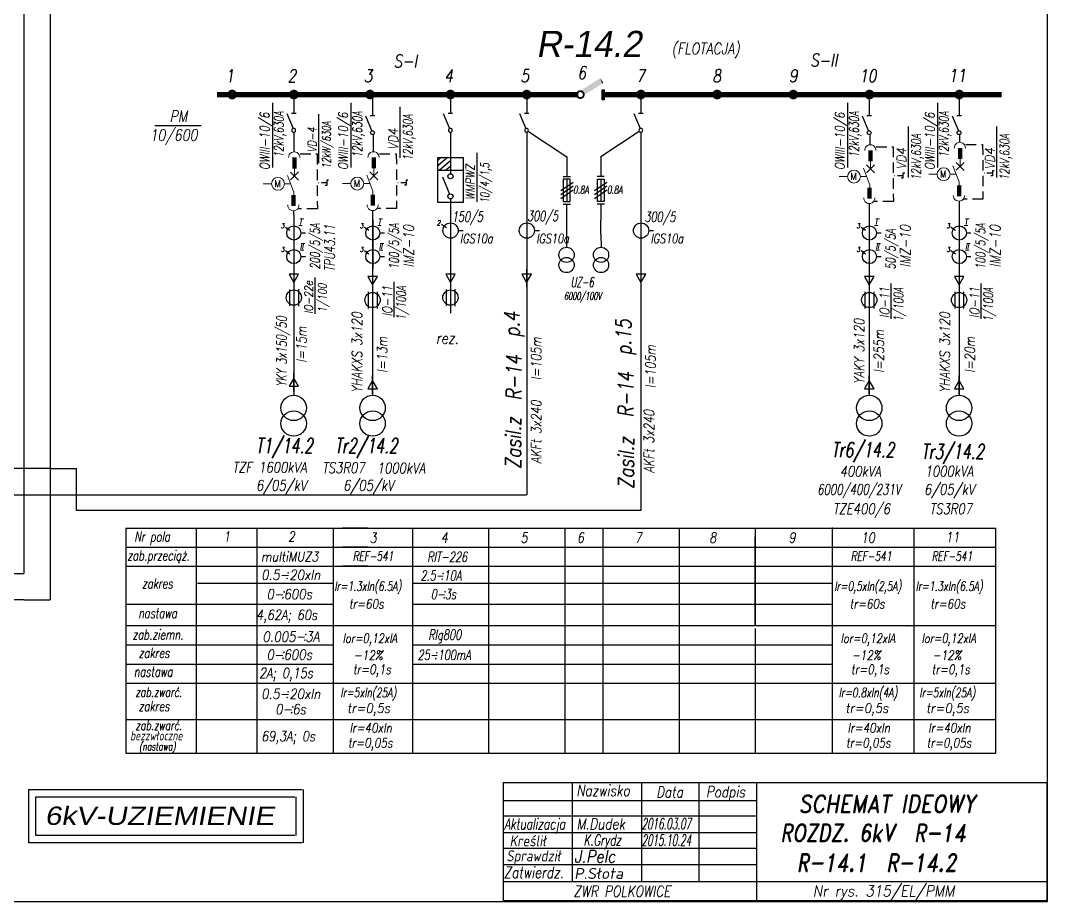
# Model space of a CAD drawing. Header units: millimetres. Extents: x 0 to 420, y 0 to 295.
# Drawn here: x 224.4 to 420, y 0 to 167.9 of the extents above; entities that cross this region are included whole.
import ezdxf
from ezdxf.enums import TextEntityAlignment as Align

# ---------------------------------------------------------------- set-up
doc = ezdxf.new("R2010")
doc.units = ezdxf.units.MM
doc.linetypes.add('DASHED', pattern=[0.75, 0.5, -0.25])
doc.layers.add('LINIE', color=7, linetype='Continuous')
doc.layers.add('STYKI', color=7, linetype='Continuous')
doc.styles.add('ROMAND', font='romand', dxfattribs={"width": 0.7, "oblique": 10, "height": 3.5})
doc.styles.add('ROMANS', font='romans', dxfattribs={"width": 0.7, "oblique": 10, "height": 3.8})
doc.styles.add('TECHNIC', font='te______.pfb', dxfattribs={"oblique": 10, "height": 12})

# ---------------------------------------------------------------- blocks, each defined once
blk = doc.blocks.new('5')
for p, q in [((-3.19, 0), (0, 0)), ((0, 0.92), (0, -0.86)), ((7.51, 0), (10.42, 0))]:
    blk.add_line(p, q)
blk.add_circle((6.76, 0.04), 0.75)
at = {"layer": 'STYKI'}
blk.add_line((0.07, 2.82), (6.07, 0.32), dxfattribs=at)
blk = doc.blocks.new('*U6')
at = {"color": 0}
mesh = blk.add_polyface(dxfattribs=at)
corners = [(0, 0), (3.75, 6.51), (-3.76, 6.5)]
mesh.append_faces([[corners[k] for k in face] for face in [(0, 1, 2)]], dxfattribs={"color": 0})
blk = doc.blocks.new('6')
at = {"color": 7}
blk.add_line((-0.47, 6.02), (-0.47, -1.14), dxfattribs=at)
at = {"xscale": 0.5, "yscale": 0.5, "zscale": 0.5}
blk.add_blockref('*U6', (-0.47, 0.77), dxfattribs=at)
blk = doc.blocks.new('3')
at = {"color": 7}
blk.add_line((0, 8.61), (0, -2.22), dxfattribs=at)
blk.add_line((3.06, 3.05), (4.99, 3.05))
blk.add_circle((0.05, 3), 3)
blk = doc.blocks.new('8')
for p, q in [((-1.51, 6.04), (-1.51, -0.48)), ((1.96, 6.08), (1.96, -0.51))]:
    blk.add_line(p, q)
at = {"color": 7}
blk.add_line((0.21, 7.71), (0.21, -2.15), dxfattribs=at)
blk.add_circle((0.19, 2.81), 3)
blk = doc.blocks.new('1')
for p, q in [((-5, 0), (-5, 17.7)), ((-5, 17.7), (5, 17.7)), ((-1.23, 17.7), (-5, 14.38)), ((-3.74, 17.7), (-5, 16.54)), ((0, 16.37), (-4.31, 12.7)), ((0, 19.09), (0, 11.32)), ((3.94, 17.7), (5, 17.7)), ((5, 17.7), (5.04, 0)), ((-5, 12.7), (5, 12.7)), ((0, 14.18), (-1.78, 12.7)), ((-4.76, 0), (-5, 0)), ((5.04, 0), (-4.76, 0)), ((0, 1.39), (0, -1.61))]:
    blk.add_line(p, q)
for centre in [(0, 10.32), (0, 2.39)]:
    blk.add_circle(centre, 1)
at = {"layer": 'STYKI'}
blk.add_line((-3.11, 10.08), (-0.36, 3.31), dxfattribs=at)

msp = doc.modelspace()

# ---------------------------------------------------------------- linework, layer by layer
for p, q in [((420, 0), (420, 295)), ((291.43, 153.47), (291.43, 149.77)), ((386.06, 153.47), (386.06, 149.77)), ((403.18, 153.48), (403.18, 149.78)), ((290.98, 149.77), (291.84, 149.77)), ((385.61, 149.77), (386.47, 149.77)), ((402.74, 149.78), (403.6, 149.78)), ((409.86, 139.27), (409.53, 139.27)), ((409.53, 139.26), (409.53, 138.28)), ((282.72, 137.44), (282.72, 136.46)), ((283.05, 137.44), (282.72, 137.44)), ((297.82, 137.48), (297.82, 136.49)), ((298.15, 137.48), (297.82, 137.48)), ((392.47, 137.82), (392.15, 137.82)), ((392.47, 138.81), (392.47, 137.82)), ((392.8, 138.81), (392.47, 138.81)), ((409.53, 138.28), (409.21, 138.28)), ((282.72, 136.46), (282.4, 136.46)), ((297.82, 136.49), (297.5, 136.49)), ((276.43, 130.77), (276.43, 131.64)), ((277.76, 127.42), (278.63, 127.42)), ((277.76, 122.93), (278.63, 122.93)), ((0, 0), (420, 0))]:
    msp.add_line(p, q)
at = {"color": 7}
for p, q in [((276.43, 154.24), (276.43, 151.36)), ((306.26, 154.24), (306.26, 151.36)), ((320.78, 154.24), (320.78, 151.36)), ((330.46, 154.31), (330.46, 153.25)), ((335.29, 154.27), (335.29, 153.21)), ((342.55, 154.24), (342.55, 151.36)), ((272.4, 139.89), (272.4, 152.23)), ((276.43, 151.36), (276.43, 150.24)), ((287.35, 139.89), (287.35, 152.23)), ((296.68, 141.74), (296.68, 151.45)), ((306.26, 151.36), (306.26, 150.24)), ((381.98, 139.89), (381.98, 152.23)), ((399.09, 139.89), (399.09, 152.23)), ((281.17, 140.72), (281.17, 150.06)), ((249.91, 147.86), (258.76, 147.86)), ((321.11, 146.76), (328.41, 141.94)), ((342.22, 146.76), (334.92, 141.94)), ((393.53, 137.99), (393.53, 147.7)), ((410.37, 137.99), (410.37, 147.7)), ((276.42, 145.23), (276.42, 142.86)), ((291.52, 146.15), (291.52, 142.89)), ((306.26, 146.64), (306.26, 138.68)), ((320.78, 146.52), (320.78, 121.12)), ((342.55, 146.52), (342.55, 121.12)), ((386.17, 146.15), (386.17, 144.22)), ((403.23, 146.14), (403.23, 144.68)), ((311.37, 133.34), (311.37, 142.69)), ((328.41, 141.96), (328.4, 138.18)), ((334.92, 141.96), (334.93, 138.18)), ((327.26, 135.47), (329.61, 137.09)), ((327.76, 138.18), (329.11, 138.18)), ((328.4, 137.67), (328.4, 133.38)), ((333.69, 135.47), (336.04, 137.09)), ((335.57, 138.18), (334.22, 138.18)), ((334.93, 137.67), (334.94, 133.38)), ((327.26, 134.75), (329.61, 136.37)), ((327.26, 133.99), (329.61, 135.61)), ((333.69, 134.75), (336.04, 136.37)), ((333.69, 133.99), (336.04, 135.61)), ((306.26, 133.91), (306.26, 121.12)), ((403.17, 133.45), (403.17, 120.66)), ((291.43, 131.66), (291.43, 120.66)), ((327.71, 132.86), (329.11, 132.86)), ((328.39, 132.86), (328.39, 129.86)), ((335.62, 132.86), (334.22, 132.86)), ((334.94, 132.86), (334.94, 129.86)), ((386.06, 132.99), (386.06, 120.66)), ((276.43, 130.77), (276.43, 121.12)), ((328.39, 129.86), (328.38, 127.38)), ((334.94, 127.16), (334.94, 129.86)), ((275.68, 127.87), (274.82, 128.47)), ((290.73, 127.87), (289.87, 128.47)), ((305.5, 128.36), (304.57, 129)), ((328.38, 127.38), (328.38, 124.69)), ((385.35, 127.87), (384.49, 128.47)), ((402.47, 127.87), (401.61, 128.47)), ((334.94, 127.16), (334.95, 124.68)), ((275.68, 123.37), (274.82, 123.97)), ((290.73, 123.37), (289.87, 123.97)), ((385.35, 123.37), (384.49, 123.97)), ((402.47, 123.37), (401.61, 123.97)), ((276.43, 121.93), (276.43, 115.07)), ((291.43, 121.47), (291.43, 114.61)), ((386.06, 121.47), (386.06, 114.61)), ((403.17, 121.47), (403.17, 114.61)), ((306.26, 121.12), (306.26, 114.71)), ((320.78, 121.12), (320.78, 87.25)), ((342.55, 121.12), (342.55, 87.25)), ((280.51, 112.02), (280.51, 118.92)), ((295.51, 111.33), (295.51, 118.06)), ((390.25, 111.06), (390.25, 117.8)), ((407.36, 111.06), (407.36, 117.8)), ((276.43, 115.07), (276.43, 96.43)), ((291.43, 114.61), (291.43, 96.45)), ((306.26, 115.07), (306.26, 112.11)), ((320.78, 115.07), (320.78, 77.5)), ((342.55, 115.07), (342.55, 81.2)), ((386.06, 114.61), (386.06, 96.45)), ((403.17, 114.61), (403.17, 96.45)), ((229.98, 82.5), (235, 82.5)), ((244.4, 71.23), (244.4, 28.25)), ((244.43, 71.17), (321.84, 71.17)), ((244.43, 71.17), (321.84, 71.17)), ((244.91, 71.17), (322.32, 71.17)), ((244.91, 71.17), (322.32, 71.17)), ((257.84, 71.23), (257.84, 52.85)), ((259.43, 71.17), (336.84, 71.17)), ((259.43, 71.17), (336.84, 71.17)), ((269.39, 71.23), (269.39, 52.73)), ((269.39, 71.23), (269.39, 52.73)), ((283.94, 71.17), (283.94, 28.25)), ((283.94, 71.17), (283.94, 28.25)), ((290.54, 71.17), (285.7, 71.17)), ((286.91, 71.17), (364.32, 71.17)), ((299.01, 71.17), (299.01, 28.22)), ((313.52, 71.17), (313.52, 52.68)), ((328.04, 71.17), (328.04, 52.68)), ((328.31, 71.17), (410.08, 71.17)), ((335.29, 71.17), (335.29, 52.68)), ((349.81, 71.17), (349.81, 52.68)), ((364.32, 71.17), (364.32, 52.68)), ((378.97, 71.24), (378.97, 28.25)), ((394.54, 71.17), (394.54, 28.25)), ((410.08, 71.19), (410.08, 28.25)), ((364.32, 52.54), (364.32, 69.48)), ((244.43, 67.55), (321.84, 67.55)), ((244.43, 67.55), (321.84, 67.55)), ((244.91, 67.55), (322.32, 67.55)), ((244.91, 67.55), (322.32, 67.55)), ((259.43, 67.55), (336.84, 67.55)), ((259.43, 67.55), (336.84, 67.55)), ((290.54, 67.55), (285.7, 67.55)), ((286.91, 67.55), (364.32, 67.55)), ((328.31, 67.55), (410.08, 67.55)), ((244.43, 63.92), (321.84, 63.92)), ((244.43, 63.92), (321.84, 63.92)), ((244.91, 63.92), (322.32, 63.92)), ((244.91, 63.92), (322.32, 63.92)), ((259.43, 63.92), (410.08, 63.92)), ((259.43, 63.92), (410.08, 63.92)), ((290.54, 63.92), (285.7, 63.92)), ((219.98, 62.5), (225, 62.5)), ((258.04, 60.66), (283.94, 60.66)), ((258.04, 60.66), (283.94, 60.66)), ((299.01, 60.66), (378.97, 60.66)), ((224.98, 57.5), (230, 57.5)), ((257.84, 57.69), (257.84, 52.54)), ((269.39, 57.69), (269.39, 52.54)), ((313.52, 57.63), (313.52, 52.54)), ((328.04, 57.63), (328.04, 52.54)), ((335.29, 57.63), (335.29, 52.54)), ((349.81, 57.63), (349.81, 52.54)), ((244.43, 56.66), (283.94, 56.66)), ((244.43, 56.66), (283.94, 56.66)), ((244.91, 56.66), (283.94, 56.66)), ((244.91, 56.66), (283.94, 56.66)), ((259.43, 56.66), (283.94, 56.66)), ((259.43, 56.66), (283.94, 56.66)), ((299.01, 56.66), (364.32, 56.66)), ((299.01, 56.66), (321.84, 56.66)), ((299.01, 56.66), (322.32, 56.66)), ((299.01, 56.66), (336.84, 56.66)), ((328.56, 56.66), (378.97, 56.66)), ((409.98, 52.51), (244.46, 52.51)), ((409.98, 52.51), (244.46, 52.51)), ((257.84, 52.51), (257.84, 50.57)), ((257.84, 52.21), (257.84, 52.16)), ((257.84, 51.82), (257.84, 28.25)), ((269.39, 52.51), (269.39, 50.45)), ((269.39, 51.82), (269.39, 28.25)), ((269.39, 51.82), (269.39, 28.25)), ((313.52, 52.51), (313.52, 50.39)), ((313.52, 51.82), (313.52, 28.25)), ((328.04, 52.51), (328.04, 50.39)), ((328.04, 51.82), (328.04, 28.25)), ((335.29, 52.51), (335.29, 50.39)), ((335.29, 51.82), (335.29, 28.25)), ((349.81, 52.51), (349.81, 50.39)), ((349.81, 51.82), (349.81, 28.25)), ((364.32, 52.05), (364.32, 28.25)), ((364.32, 51.82), (364.32, 41.63)), ((393.27, 52.51), (393.4, 52.51)), ((244.43, 48.88), (283.94, 48.88)), ((244.43, 48.88), (283.94, 48.88)), ((244.91, 48.88), (283.94, 48.88)), ((244.91, 48.88), (283.94, 48.88)), ((259.43, 48.88), (283.94, 48.88)), ((259.43, 48.88), (283.94, 48.88)), ((299.01, 48.88), (364.32, 48.88)), ((299.01, 48.88), (321.84, 48.88)), ((299.01, 48.88), (322.32, 48.88)), ((299.01, 48.88), (336.84, 48.88)), ((314.87, 48.88), (378.78, 48.88)), ((328.31, 48.88), (378.97, 48.88)), ((244.47, 45.25), (283.94, 45.25)), ((244.47, 45.25), (283.94, 45.25)), ((259.43, 45.25), (283.94, 45.25)), ((259.43, 45.25), (283.94, 45.25)), ((299.01, 45.25), (364.32, 45.25)), ((299.01, 45.25), (322.32, 45.25)), ((299.01, 45.25), (336.84, 45.25)), ((328.31, 45.25), (378.97, 45.25)), ((244.4, 41.62), (300.41, 41.62)), ((244.4, 41.62), (300.41, 41.62)), ((299.01, 41.62), (410.08, 41.62)), ((244.4, 34.71), (410.08, 34.71)), ((244.4, 34.71), (410.08, 34.71)), ((244.4, 28.25), (410.08, 28.25)), ((244.4, 28.25), (410.08, 28.25)), ((342.63, 22.65), (342.63, 13.12)), ((353.58, 22.65), (353.58, 12.83)), ((225.85, 21.33), (225.85, 11.18)), ((225.85, 21.33), (278, 21.33)), ((227.25, 19.93), (276.6, 19.93)), ((227.25, 12.58), (227.25, 19.93)), ((276.79, 19.93), (276.79, 12.58)), ((278.19, 21.33), (278.19, 11.18)), ((316.32, 19.27), (364.47, 19.27)), ((316.32, 16.34), (364.47, 16.34)), ((276.6, 12.58), (227.25, 12.58)), ((316.32, 13.17), (364.51, 13.17)), ((342.63, 13.17), (342.63, 3.82)), ((353.58, 13.17), (353.58, 3.82)), ((278, 11.18), (225.85, 11.18)), ((316.32, 10.13), (364.58, 10.13)), ((316.32, 7.02), (364.51, 7.02))]:
    msp.add_line(p, q, dxfattribs=at)
at = {"linetype": 'DASHED', "ltscale": 4}
for p, q in [((387.38, 143.83), (390.59, 143.83)), ((390.59, 143.83), (390.64, 133.4)), ((404.44, 144.29), (407.65, 144.29)), ((407.65, 144.29), (407.7, 133.86)), ((277.63, 142.47), (280.84, 142.47)), ((280.84, 142.47), (280.9, 132.03)), ((292.73, 142.51), (295.94, 142.51)), ((295.94, 142.51), (296, 132.07)), ((390.64, 133.4), (386.91, 133.4)), ((407.7, 133.86), (403.97, 133.86)), ((280.9, 132.03), (277.16, 132.03)), ((296, 132.07), (292.27, 132.07))]:
    msp.add_line(p, q, dxfattribs=at)
at = {"color": 7, "lineweight": 0}
for p, q in [((386.28, 139.63), (386.28, 141.13)), ((403.34, 140.08), (403.34, 141.59)), ((275.78, 137.52), (277.31, 139.03)), ((277.3, 137.48), (275.8, 139)), ((276.54, 138.26), (276.54, 139.77)), ((290.88, 137.55), (292.41, 139.06)), ((292.4, 137.51), (290.91, 139.03)), ((291.64, 138.3), (291.64, 139.8)), ((386.12, 136.68), (384.94, 139.75)), ((385.53, 138.88), (387.06, 140.39)), ((387.05, 138.84), (385.55, 140.36)), ((403.18, 137.14), (402, 140.21)), ((402.59, 139.34), (404.12, 140.85)), ((404.11, 139.3), (402.61, 140.82)), ((276.37, 135.31), (275.2, 138.38)), ((291.47, 135.35), (290.3, 138.42)), ((384.38, 138.14), (385.57, 138.14)), ((401.44, 138.59), (402.63, 138.59)), ((403.2, 137.11), (403.2, 135.63)), ((274.63, 136.77), (275.82, 136.77)), ((276.39, 135.29), (276.39, 133.81)), ((289.73, 136.81), (290.92, 136.81)), ((291.49, 135.33), (291.49, 133.84)), ((386.14, 136.66), (386.14, 135.17))]:
    msp.add_line(p, q, dxfattribs=at)
at = {"color": 1}
msp.add_line((232.74, 77.5), (232.74, 77.5), dxfattribs=at)
at = {"color": 7}
for points, const_width in [([(264.15, 153.78, 1), (265.19, 153.78, 1)], 0.798), ([(275.91, 153.78, 1), (276.95, 153.78, 1)], 0.798), ([(275.91, 153.78, 1), (276.95, 153.78, 1)], 0.798), ([(276.03, 153.79, 1), (276.85, 153.79, 1)], 0.82), ([(290.42, 153.78, 1), (291.46, 153.78, 1)], 0.798), ([(305.74, 153.78, 1), (306.78, 153.78, 1)], 0.798), ([(305.74, 153.78, 1), (306.78, 153.78, 1)], 0.798), ([(305.87, 153.79, 1), (306.69, 153.79, 1)], 0.82), ([(320.26, 153.78, 1), (321.3, 153.78, 1)], 0.798), ([(320.26, 153.78, 1), (321.3, 153.78, 1)], 0.798), ([(320.35, 153.77, 1), (321.18, 153.77, 1)], 0.82), ([(330.35, 153.77, 1), (331.66, 153.77, 1)], 0.339), ([(342.03, 153.78, 1), (343.07, 153.78, 1)], 0.798), ([(342.12, 153.77, 1), (342.95, 153.77, 1)], 0.82), ([(356.55, 153.78, 1), (357.59, 153.78, 1)], 0.798), ([(356.55, 153.78, 1), (357.59, 153.78, 1)], 0.798), ([(356.67, 153.79, 1), (357.49, 153.79, 1)], 0.82), ([(371.06, 153.78, 1), (372.1, 153.78, 1)], 0.798), ([(385.57, 153.78, 1), (386.61, 153.78, 1)], 0.798), ([(385.57, 153.78, 1), (386.61, 153.78, 1)], 0.798), ([(385.69, 153.79, 1), (386.52, 153.79, 1)], 0.82), ([(402.68, 153.78, 1), (403.72, 153.78, 1)], 0.798), ([(402.68, 153.78, 1), (403.72, 153.78, 1)], 0.798), ([(402.8, 153.79, 1), (403.63, 153.79, 1)], 0.82)]:
    msp.add_lwpolyline(points, format="xyb", close=True, dxfattribs=dict(at, const_width=const_width))
for points in [[(335.14, 152.8), (335.14, 154.68), (335.53, 154.68), (335.53, 152.8)], [(335.14, 152.8), (335.14, 154.68), (335.38, 154.68), (335.38, 152.8)], [(327.76, 137.67), (327.76, 133.38), (329.08, 133.38), (329.08, 137.67)], [(335.57, 137.67), (335.57, 133.38), (334.25, 133.38), (334.25, 137.67)]]:
    msp.add_lwpolyline(points, close=True, dxfattribs=at)
at = {"const_width": 1}
for points in [[(261.77, 153.74), (330.54, 153.74)], [(335.5, 153.74), (411.25, 153.74)]]:
    msp.add_lwpolyline(points, dxfattribs=at)
at = {"lineweight": 0, "const_width": 0.835}
for points in [[(386.29, 141.04), (386.29, 143.15)], [(403.35, 141.5), (403.35, 143.61)], [(276.54, 139.68), (276.54, 141.79)], [(291.64, 139.71), (291.64, 141.82)], [(276.35, 132.55), (276.35, 134.66)], [(291.45, 132.58), (291.45, 134.69)], [(386.1, 133.91), (386.1, 136.02)], [(403.16, 134.37), (403.16, 136.48)]]:
    msp.add_lwpolyline(points, dxfattribs=at)
at = {"linetype": 'DASHED', "ltscale": 2}
for points in [[(297.78, 136.98), (296.21, 136.98)], [(392.42, 138.31), (390.85, 138.31)], [(409.48, 138.77), (407.91, 138.77)], [(282.68, 136.94), (281.1, 136.94)]]:
    msp.add_lwpolyline(points, dxfattribs=at)
at = {"lineweight": 0}
for points in [[(381.92, 138.14), (380.34, 138.14)], [(398.98, 138.6), (397.4, 138.6)], [(272.17, 136.78), (270.6, 136.78)], [(287.27, 136.82), (285.7, 136.82)]]:
    msp.add_lwpolyline(points, dxfattribs=at)
for centre, radius in [((291.41, 146.5), 0.363), ((386.04, 146.5), 0.363), ((403.15, 146.5), 0.363), ((276.41, 127.4), 1.35), ((276.41, 122.9), 1.35)]:
    msp.add_circle(centre, radius)
at = {"color": 7, "lineweight": 0}
for centre in [(383.15, 138.14), (400.21, 138.59), (273.4, 136.77), (288.5, 136.81)]:
    msp.add_circle(centre, 1.23, dxfattribs=at)
at = {"color": 7}
for centre, radius in [((328.38, 123.23), 1.45), ((334.95, 123.23), 1.45), ((328.38, 121.29), 1.45), ((334.95, 121.29), 1.45), ((276.39, 94.05), 2.42), ((291.42, 94.05), 2.42), ((386.05, 94.05), 2.42), ((403.16, 94.05), 2.42), ((276.39, 91.08), 2.42), ((291.42, 91.08), 2.42), ((386.05, 91.08), 2.42), ((403.16, 91.08), 2.42)]:
    msp.add_circle(centre, radius, dxfattribs=at)
at = {"color": 7, "lineweight": 0}
for centre, start, end in [((276.5, 141.79), 357.9025, 182.0975), ((291.6, 141.82), 357.9025, 182.0975), ((386.25, 143.15), 357.9025, 182.0975), ((403.31, 143.61), 357.9025, 182.0975), ((386.07, 134.07), 177.9025, 2.0975), ((403.13, 134.53), 177.9025, 2.0975), ((276.33, 132.7), 177.9025, 2.0975), ((291.43, 132.74), 177.9025, 2.0975)]:
    msp.add_arc(centre, 1.07, start, end, dxfattribs=at)
at = {"color": 7}
for points in [[(334.82, 156.92), (335.4, 155.99), (335.15, 155.85)], [(335.14, 154.68), (335.53, 154.68), (335.14, 152.79), (335.53, 152.8)]]:
    msp.add_solid(points, dxfattribs=at)
for points in [[(331.02, 154.5), (331.59, 153.6), (334.83, 156.91), (335.14, 155.85)], [(330.46, 154.31), (330.46, 153.25), (330.46, 154.31), (330.46, 153.25)]]:
    msp.add_trace(points, dxfattribs=at)
at = {"layer": 'LINIE', "color": 7}
for p, q in [((225, 205.33), (225, 62.5)), ((230, 202.92), (230, 57.5)), ((229.98, 82.5), (172.92, 82.5)), ((235, 74.53), (235, 82.5)), ((342.55, 81.35), (342.55, 74.53)), ((59.98, 77.5), (320.73, 77.5)), ((342.56, 74.53), (235, 74.53)), ((224.98, 57.5), (183.23, 57.5)), ((316.33, 22.65), (316.33, 0.03)), ((316.33, 22.65), (419.89, 22.65)), ((329.42, 22.65), (329.42, 12.78)), ((364.55, 22.63), (364.55, 0.08)), ((419.89, 22.65), (419.89, 0.1)), ((329.42, 13.17), (329.42, 3.82)), ((316.32, 3.82), (419.95, 3.82)), ((419.89, 0.1), (316.32, 0.1)), ((419.85, 0.41), (419.85, 0.41))]:
    msp.add_line(p, q, dxfattribs=at)
at = {"layer": 'STYKI'}
for p, q in [((290.06, 149.74), (291.27, 146.83)), ((384.69, 149.74), (385.9, 146.83)), ((401.82, 149.75), (403.03, 146.85))]:
    msp.add_line(p, q, dxfattribs=at)

# ---------------------------------------------------------------- block references
at = {"color": 7}
for name, p, xscale, yscale, zscale, rotation in [('5', (276.42, 150.23), -0.4838400000000007, 0.4838400000000007, 0.48384, 90), ('5', (306.26, 150.23), -0.4838400000000007, 0.4838400000000007, 0.48384, 90), ('5', (320.78, 150.23), -0.4838400000000007, 0.4838400000000007, 0.48384, 90), ('5', (342.55, 150.23), -0.4838400000000007, 0.4838400000000007, 0.48384, 90), ('6', (276.2, 100.12), 0.4838399999999998, 0.4838399999999998, 0.4838399999999998, 180), ('6', (291.2, 99.66), 0.4838400000000007, 0.4838400000000007, 0.4838400000000007, 180), ('6', (385.83, 99.66), 0.4838399999999998, 0.4838399999999998, 0.4838399999999998, 180), ('6', (402.95, 99.66), 0.4838400000000007, 0.4838400000000007, 0.4838400000000007, 180)]:
    msp.add_blockref(name, p, dxfattribs=dict(at, xscale=xscale, yscale=yscale, zscale=zscale, rotation=rotation))
for name, p, xscale, yscale, zscale in [('1', (306.26, 133.22), 0.48384, 0.48384, 0.48384), ('3', (291.44, 126.05), 0.4490640000000212, 0.4490640000000212, 0.4490640000000212), ('3', (306.26, 126.4), 0.48384, 0.48384, 0.48384), ('3', (320.78, 126.4), 0.48384, 0.48384, 0.48384), ('3', (342.55, 126.4), 0.48384, 0.48384, 0.48384), ('3', (386.06, 126.05), 0.4490640000000212, 0.4490640000000212, 0.4490640000000212), ('3', (403.18, 126.05), 0.4490640000000212, 0.4490640000000212, 0.4490640000000212), ('3', (291.44, 121.56), 0.4490640000000212, 0.4490640000000212, 0.4490640000000212), ('3', (386.06, 121.56), 0.4490640000000212, 0.4490640000000212, 0.4490640000000212), ('3', (403.18, 121.56), 0.4490640000000212, 0.4490640000000212, 0.4490640000000212), ('6', (276.65, 117.61), 0.48384, 0.48384, 0.48384), ('6', (291.66, 117.16), 0.4838400000000007, 0.4838400000000007, 0.4838400000000007), ('6', (306.49, 117.61), 0.48384, 0.48384, 0.48384), ('6', (321, 117.61), 0.48384, 0.48384, 0.48384), ('6', (342.78, 117.61), 0.48384, 0.48384, 0.48384), ('6', (386.28, 117.16), 0.48384, 0.48384, 0.48384), ('6', (403.4, 117.16), 0.4838400000000007, 0.4838400000000007, 0.4838400000000007), ('8', (276.33, 113.72), 0.48384, 0.48384, 0.48384), ('8', (306.16, 113.72), 0.48384, 0.48384, 0.48384), ('8', (291.33, 113.26), 0.4838400000000007, 0.4838400000000007, 0.4838400000000007), ('8', (385.96, 113.26), 0.48384, 0.48384, 0.48384), ('8', (403.07, 113.26), 0.4838400000000007, 0.4838400000000007, 0.4838400000000007)]:
    msp.add_blockref(name, p, dxfattribs=dict(at, xscale=xscale, yscale=yscale, zscale=zscale))

# ---------------------------------------------------------------- texts
at = {"color": 7, "style": 'TECHNIC', "oblique": 10}
msp.add_text('R-14.2', height=5, dxfattribs=at).set_placement((322.56, 160.92))
at = {"color": 7, "oblique": 10}
for s, height, style, width, p in [('(FLOTACJA)', 2.177, 'ROMAND', 0.8, (348.4, 161.45)), ('S-I', 2.419, 'ROMAND', 0.8, (295.4, 158.96)), ('S-II', 2.419, 'ROMAND', 0.8, (374.8, 159.13)), ('1', 2.42, 'ROMAND', 0.8, (263.36, 156.15)), ('2', 2.42, 'ROMAND', 0.8, (275.22, 156.15)), ('3', 2.42, 'ROMAND', 0.8, (289.73, 156.15)), ('4', 2.42, 'ROMAND', 0.8, (305.05, 156.15)), ('5', 2.42, 'ROMAND', 0.8, (319.57, 156.15)), ('6', 2.42, 'ROMAND', 0.8, (330.46, 156.73)), ('7', 2.42, 'ROMAND', 0.8, (341.64, 156.15)), ('8', 2.42, 'ROMAND', 0.8, (356.15, 156.15)), ('9', 2.42, 'ROMAND', 0.8, (370.72, 156.15)), ('10', 2.419, 'ROMAND', 0.8, (384.11, 156.15)), ('11', 2.419, 'ROMAND', 0.8, (401.15, 156.19)), ('PM', 2.177, 'ROMAND', 0.8, (252.78, 148.57)), ('10/600', 2.177, 'ROMAND', 0.8, (248.96, 144.95)), ('0.8A', 1.452, 'ROMANS', 0.7, (329.62, 134.91)), ('0.8A', 1.452, 'ROMANS', 0.7, (336.07, 134.91)), ('150/5', 1.935, 'ROMANS', 0.7, (306.53, 129.54)), ('300/5', 1.935, 'ROMANS', 0.7, (320.87, 129.66)), ('300/5', 1.935, 'ROMANS', 0.7, (343.21, 129.5)), ('3', 0.898, 'ROMANS', 0.8, (273.95, 128.31)), ('-', 1, 'ROMAND', 0.8, (277.38, 129.69)), ('I', 1, 'ROMAND', 0.8, (277.54, 128.99)), ('3', 0.898, 'ROMANS', 0.8, (289, 128.31)), ('-', 1, 'ROMAND', 0.8, (292.43, 129.69)), ('I', 1, 'ROMAND', 0.8, (292.59, 128.99)), ('2', 0.968, 'ROMANS', 0.8, (303.63, 128.83)), ('3', 0.898, 'ROMANS', 0.8, (383.62, 128.31)), ('-', 1, 'ROMAND', 0.8, (387.06, 129.69)), ('I', 1, 'ROMAND', 0.8, (387.22, 128.99)), ('3', 0.898, 'ROMANS', 0.8, (400.74, 128.31)), ('-', 1, 'ROMAND', 0.8, (404.17, 129.69)), ('I', 1, 'ROMAND', 0.8, (404.33, 128.99)), ('-', 1, 'ROMAND', 0.8, (277.12, 128.4)), ('-', 1, 'ROMAND', 0.8, (292.17, 128.4)), ('IGS10a', 1.8, 'ROMAND', 0.75, (308.08, 125.45)), ('IGS10a', 1.8, 'ROMAND', 0.75, (322.6, 125.45)), ('IGS10a', 1.8, 'ROMAND', 0.75, (344.37, 125.45)), ('-', 1, 'ROMAND', 0.8, (386.79, 128.4)), ('-', 1, 'ROMAND', 0.8, (403.91, 128.4)), ('II', 1, 'ROMAND', 0.8, (277.6, 124.29)), ('-', 1, 'ROMAND', 0.8, (277.6, 124.98)), ('II', 1, 'ROMAND', 0.8, (292.65, 124.29)), ('-', 1, 'ROMAND', 0.8, (292.65, 124.98)), ('II', 1, 'ROMAND', 0.8, (387.28, 124.29)), ('-', 1, 'ROMAND', 0.8, (387.28, 124.98)), ('II', 1, 'ROMAND', 0.8, (404.39, 124.29)), ('-', 1, 'ROMAND', 0.8, (404.39, 124.98)), ('3', 0.898, 'ROMANS', 0.8, (273.95, 123.81)), ('-', 1, 'ROMAND', 0.8, (277.39, 123.7)), ('3', 0.898, 'ROMANS', 0.8, (289, 123.81)), ('-', 1, 'ROMAND', 0.8, (292.44, 123.7)), ('3', 0.898, 'ROMANS', 0.8, (383.62, 123.81)), ('-', 1, 'ROMAND', 0.8, (387.06, 123.7)), ('3', 0.898, 'ROMANS', 0.8, (400.74, 123.81)), ('-', 1, 'ROMAND', 0.8, (404.18, 123.7)), ('UZ-6', 1.935, 'ROMAND', 0.6, (329.18, 117.05)), ('6000/100V', 1.452, 'ROMAND', 0.6, (327.9, 114.64)), ('rez.', 2.177, 'ROMAND', 0.8, (303.47, 106.26)), ('T1/14.2', 2.822, 'ROMAND', 0.7, (269.23, 85.44)), ('Tr2/14.2', 2.822, 'ROMAND', 0.7, (284.26, 85.44)), ('Tr6/14.2', 2.822, 'ROMAND', 0.7, (378.89, 84.67)), ('Tr3/14.2', 2.822, 'ROMAND', 0.7, (396, 84.33)), ('TZF', 2.021, 'ROMAND', 0.8, (264.73, 81.73)), ('TZF', 2.021, 'ROMAND', 0.8, (264.73, 81.73)), ('1600kVA', 2.021, 'ROMAND', 0.8, (269.66, 81.73)), ('TS3R07', 2.021, 'ROMAND', 0.8, (281.82, 81.64)), ('1000kVA', 2.021, 'ROMAND', 0.8, (292.25, 81.59)), ('400kVA', 2.021, 'ROMAND', 0.8, (380.45, 80.96)), ('1000kVA', 2.021, 'ROMAND', 0.8, (396.64, 80.97)), ('6/05/kV', 2.021, 'ROMAND', 0.8, (269.21, 78.28)), ('6/05/kV', 2.021, 'ROMAND', 0.8, (285.83, 78.28)), ('6000/400/231V', 2.0208, 'ROMAND', 0.7, (376.14, 77.51)), ('6/05/kV', 2.021, 'ROMAND', 0.8, (396.48, 77.52)), ('TZE400/6', 2.021, 'ROMAND', 0.8, (379.13, 73.81)), ('TS3R07', 2.021, 'ROMAND', 0.8, (397.55, 73.81)), ('Nr pola', 1.949, 'ROMAND', 0.7, (246.03, 68.57)), ('1', 1.94, 'ROMAND', 0.8, (262.99, 68.57)), ('2', 1.94, 'ROMAND', 0.8, (275.3, 68.57)), ('2', 1.94, 'ROMAND', 0.8, (275.3, 68.57)), ('3', 1.94, 'ROMAND', 0.8, (290.85, 68.34)), ('4', 1.94, 'ROMAND', 0.8, (304.43, 68.37)), ('5', 1.94, 'ROMAND', 0.8, (319.63, 68.37)), ('6', 1.94, 'ROMAND', 0.8, (330.37, 68.37)), ('7', 1.94, 'ROMAND', 0.8, (341.39, 68.37)), ('8', 1.94, 'ROMAND', 0.8, (355.57, 68.37)), ('9', 1.94, 'ROMAND', 0.8, (370.69, 68.37)), ('10', 1.935, 'ROMAND', 0.8, (384.46, 68.37)), ('11', 1.935, 'ROMAND', 0.8, (400.6, 68.46)), ('zab.przeciąż.', 1.9354, 'ROMANS', 0.7, (244.69, 64.98)), ('multiMUZ3', 1.796, 'ROMANS', 0.87, (270.19, 64.82)), ('multiMUZ3', 1.796, 'ROMANS', 0.87, (270.19, 64.82)), ('REF-541', 1.796, 'ROMANS', 0.7, (287.65, 64.91)), ('RIT-226', 1.935, 'ROMANS', 0.7, (301.85, 64.7)), ('REF-541', 1.796, 'ROMANS', 0.7, (382.54, 64.91)), ('REF-541', 1.796, 'ROMANS', 0.7, (397.92, 64.91)), ('0.5-20xIn', 1.935, 'ROMANS', 0.85, (270.21, 61.28)), ('0.5-20xIn', 1.935, 'ROMANS', 0.85, (270.21, 61.28)), (':', 1.94, 'ROMANS', 0.7, (274.83, 61.46)), (':', 1.94, 'ROMANS', 0.7, (274.83, 61.46)), ('2.5-10A', 1.935, 'ROMANS', 0.7, (300.55, 61.15)), (':', 1.94, 'ROMANS', 0.7, (304.38, 61.32)), ('zakres', 1.935, 'ROMANS', 0.7, (247.48, 59.63)), ('Ir=1.3xIn(6.5A)', 1.8, 'ROMANS', 0.7, (284.12, 59.2)), ('Ir=0,5xIn(2,5A)', 1.8, 'ROMANS', 0.7, (379.38, 59.2)), ('Ir=1.3xIn(6.5A)', 1.8, 'ROMANS', 0.7, (394.88, 59.2)), (' 0-600s', 1.935, 'ROMANS', 0.85, (270.1, 57.6)), (' 0-600s', 1.935, 'ROMANS', 0.85, (270.1, 57.6)), (':', 1.94, 'ROMANS', 0.85, (273.98, 57.78)), (':', 1.94, 'ROMANS', 0.85, (273.98, 57.78)), (' 0-3s', 1.935, 'ROMANS', 0.7, (301.58, 57.6)), (':', 1.94, 'ROMANS', 0.7, (304.74, 57.78)), ('tr=60s', 1.8, 'ROMANS', 0.8, (286.89, 55.82)), ('tr=60s', 1.8, 'ROMANS', 0.8, (382.31, 55.82)), ('tr=60s', 1.8, 'ROMANS', 0.8, (397.69, 55.82)), ('nastawa', 1.935, 'ROMANS', 0.7, (246.78, 53.99)), (' 4,62A; 60s', 1.9354, 'ROMANS', 0.82, (268.16, 53.66)), (' 4,62A; 60s', 1.9354, 'ROMANS', 0.82, (268.16, 53.66)), ('zab.ziemn.', 1.935, 'ROMANS', 0.7, (245.67, 49.9)), ('0.005-3A', 1.935, 'ROMANS', 0.85, (270.44, 49.51)), ('0.005-3A', 1.935, 'ROMANS', 0.85, (270.44, 49.51)), (':', 1.94, 'ROMANS', 0.7, (278.21, 49.68)), (':', 1.94, 'ROMANS', 0.7, (278.21, 49.68)), ('Ior=0,12xIA', 1.8, 'ROMANS', 0.75, (285.73, 49.26)), ('RIg800', 1.935, 'ROMANS', 0.7, (302.05, 49.87)), ('Ior=0,12xIA', 1.8, 'ROMANS', 0.75, (380.62, 49.26)), ('Ior=0,12xIA', 1.8, 'ROMANS', 0.75, (396, 49.26)), ('zakres', 1.935, 'ROMANS', 0.7, (246.85, 46.4)), (' 0-600s', 1.935, 'ROMANS', 0.85, (270.1, 46.07)), (' 0-600s', 1.935, 'ROMANS', 0.85, (270.1, 46.07)), (':', 1.94, 'ROMANS', 0.85, (273.98, 46.25)), (':', 1.94, 'ROMANS', 0.85, (273.98, 46.25)), ('-12%', 1.8, 'ROMANS', 0.8, (287.81, 46.02)), ('25-100mA', 1.935, 'ROMANS', 0.7, (300.01, 46.03)), (':', 1.94, 'ROMANS', 0.7, (303.14, 46.19)), ('-12%', 1.8, 'ROMANS', 0.8, (382.7, 46.02)), ('-12%', 1.8, 'ROMANS', 0.8, (398.08, 46.02)), ('tr=0,1s', 1.8, 'ROMANS', 0.8, (287.65, 43.34)), ('tr=0,1s', 1.8, 'ROMANS', 0.8, (382.55, 43.34)), ('tr=0,1s', 1.8, 'ROMANS', 0.8, (397.93, 43.34)), ('nastawa', 1.935, 'ROMANS', 0.7, (245.95, 42.84)), ('  2A; 0,15s', 1.9354, 'ROMANS', 0.82, (267.62, 42.57)), ('  2A; 0,15s', 1.9354, 'ROMANS', 0.82, (267.62, 42.57)), ('zab.zwarć.', 1.8, 'ROMANS', 0.7, (246.24, 39)), ('0.5-20xIn', 1.935, 'ROMANS', 0.85, (270.21, 38.61)), ('0.5-20xIn', 1.935, 'ROMANS', 0.85, (270.21, 38.61)), (':', 1.94, 'ROMANS', 0.7, (274.83, 38.78)), (':', 1.94, 'ROMANS', 0.7, (274.83, 38.78)), ('Ir=5xIn(25A)', 1.8, 'ROMANS', 0.7, (285.31, 38.92)), ('Ir=0.8xIn(4A)', 1.8, 'ROMANS', 0.7, (380.24, 38.92)), ('Ir=5xIn(25A)', 1.8, 'ROMANS', 0.7, (395.62, 38.92)), ('zakres', 1.935, 'ROMANS', 0.7, (246.85, 36.25)), (' 0-6s', 1.935, 'ROMANS', 0.85, (271.75, 35.68)), (' 0-6s', 1.935, 'ROMANS', 0.85, (271.75, 35.68)), ('tr=0,5s', 1.8, 'ROMANS', 0.9, (286.56, 35.95)), ('tr=0,5s', 1.8, 'ROMANS', 0.9, (381.49, 35.95)), ('tr=0,5s', 1.8, 'ROMANS', 0.9, (396.87, 35.95)), (':', 1.94, 'ROMANS', 0.85, (275.64, 35.86)), (':', 1.94, 'ROMANS', 0.85, (275.64, 35.86)), ('zab.zwarć.', 1.8, 'ROMANS', 0.7, (246.24, 32.67)), ('Ir=40xIn', 1.8, 'ROMANS', 0.8, (287.02, 32.18)), ('Ir=40xIn', 1.8, 'ROMANS', 0.8, (381.92, 32.18)), ('Ir=40xIn', 1.8, 'ROMANS', 0.8, (397.3, 32.18)), ('bezzwłoczne', 1.8, 'ROMANS', 0.7, (245.25, 30.7)), (' 69,3A; 0s', 1.935, 'ROMANS', 0.82, (269.12, 30.54)), (' 69,3A; 0s', 1.935, 'ROMANS', 0.82, (269.12, 30.54)), ('(nastawa)', 1.5, 'ROMANS', 0.7, (246.94, 28.78)), ('tr=0,05s', 1.8, 'ROMANS', 0.8, (286.7, 29.33)), ('tr=0,05s', 1.8, 'ROMANS', 0.8, (381.59, 29.33)), ('tr=0,05s', 1.8, 'ROMANS', 0.8, (396.97, 29.33)), ('Nazwisko', 2.107, 'ROMANS', 0.8, (330.26, 20.09)), ('Data', 2.107, 'ROMANS', 0.8, (345.46, 19.81)), ('Podpis', 2.107, 'ROMANS', 0.8, (354.94, 19.86)), ('SCHEMAT IDEOWY ', 3.36, 'ROMAND', 0.85, (372.59, 16.93)), ('6kV-UZIEMIENIE', 3.5, 'TECHNIC', 1.2, (228.97, 14.59)), ('Aktualizacja', 2.1067, 'ROMANS', 0.7, (316.48, 13.73)), ('M.Dudek', 2.107, 'ROMANS', 0.8, (330.27, 13.73)), ('2016.03.07', 2.107, 'ROMANS', 0.58, (342.67, 13.75)), ('ROZDZ. 6kV  R-14 ', 3.36, 'ROMAND', 0.8, (369.1, 11.4)), ('Kreślił', 2.107, 'ROMANS', 0.8, (317.53, 10.51)), ('K.Grydz', 2.107, 'ROMANS', 0.68, (331.6, 10.64)), ('2015.10.24', 2.107, 'ROMANS', 0.58, (342.67, 10.63)), ('Sprawdził', 2.107, 'ROMANS', 0.8, (316.92, 7.64)), ('   R-14.1  R-14.2', 3.36, 'ROMAND', 0.8, (366.22, 5.71)), ('Zatwierdz.', 2.107, 'ROMANS', 0.8, (316.41, 4.47)), ('ZWR POLKOWICE', 2.1067, 'ROMANS', 0.8, (329.7, 0.88)), ('Nr rys. 315/EL/PMM', 2.1056, 'ROMANS', 0.9, (375.32, 0.96))]:
    msp.add_text(s, height=height, dxfattribs=dict(at, style=style, width=width)).set_placement(p)
for s, height, style, width, p in [('OWIII-10/6', 1.8, 'ROMAND', 0.8, (271.77, 139.37)), ('12kV,630A', 1.8, 'ROMAND', 0.7, (274.47, 141.75)), ('OWIII-10/6', 1.8, 'ROMAND', 0.8, (286.73, 139.37)), ('12kV,630A', 1.8, 'ROMAND', 0.7, (289.42, 141.75)), ('OWIII-10/6', 1.8, 'ROMAND', 0.8, (381.36, 139.37)), ('12kV,630A', 1.8, 'ROMAND', 0.7, (384.05, 141.75)), ('OWIII-10/6', 1.8, 'ROMAND', 0.8, (398.47, 139.37)), ('12kV,630A', 1.8, 'ROMAND', 0.7, (401.16, 141.75)), ('12kW/630A', 1.65, 'ROMAND', 0.7, (283.44, 139.66)), ('12kV,630A', 1.8, 'ROMAND', 0.7, (299.02, 141.16)), ('VD-4', 1.65, 'ROMAND', 0.8, (280.74, 142.73)), ('VD4', 1.8, 'ROMAND', 0.9, (296.27, 143.22)), ('12kV,630A', 1.8, 'ROMAND', 0.7, (395.87, 137.41)), ('12kV,630A', 1.8, 'ROMAND', 0.7, (412.71, 137.41)), ('VD4', 1.8, 'ROMAND', 0.9, (393.11, 139.48)), ('VD4', 1.8, 'ROMAND', 0.9, (409.95, 139.48)), ('10/4/1,5', 1.65, 'ROMAND', 0.7, (313.64, 133.08)), ('WMPWZ', 1.65, 'ROMAND', 0.85, (310.86, 133.65)), ('200/5/5A', 1.796, 'ROMANS', 0.7, (281.35, 120.45)), ('100/5/5A', 1.796, 'ROMANS', 0.7, (296.4, 120.45)), ('100/5/5A', 1.796, 'ROMANS', 0.7, (408.14, 120.45)), ('TPU43.11', 2, 'ROMAND', 0.7, (284.25, 120.05)), ('IMZ-10', 2, 'ROMAND', 0.8, (299.29, 120.82)), ('50/5/5A', 1.796, 'ROMANS', 0.7, (391.03, 120.45)), ('IMZ-10', 2, 'ROMAND', 0.8, (393.92, 120.82)), ('IMZ-10', 2, 'ROMAND', 0.8, (411.03, 120.82)), ('IO-22e', 1.6, 'ROMAND', 0.8, (280.03, 111.99)), ('1/100', 1.6, 'ROMAND', 0.8, (282.65, 112.18)), ('IO-11', 1.8, 'ROMAND', 0.8, (295.13, 111.46)), ('1/100A', 1.796, 'ROMANS', 0.7, (297.77, 110.76)), ('IO-11', 1.8, 'ROMAND', 0.8, (389.86, 111.2)), ('1/100A', 1.796, 'ROMANS', 0.7, (392.51, 110.49)), ('IO-11', 1.8, 'ROMAND', 0.8, (406.98, 111.2)), ('1/100A', 1.796, 'ROMANS', 0.7, (409.62, 110.49)), ('YKY 3x150/50', 1.9354, 'ROMANS', 0.7, (275.05, 98.06)), ('YHAKXS 3x120', 1.9354, 'ROMANS', 0.8, (289.43, 96.92)), ('p.4', 2.903, 'ROMAND', 0.8, (319.39, 107.51)), ('YHAKXS 3x120', 1.9354, 'ROMANS', 0.8, (401.4, 96.92)), ('p.15', 2.903, 'ROMAND', 0.8, (340.67, 104.05)), ('YAKY 3x120', 1.935, 'ROMANS', 0.8, (385.08, 98.58)), ('l=15m', 1.935, 'ROMANS', 0.8, (278.84, 102.67)), ('l=255m', 1.935, 'ROMANS', 0.8, (388.85, 100.73)), ('l=13m', 1.935, 'ROMANS', 0.8, (294.22, 100.73)), ('l=105m', 1.935, 'ROMANS', 0.8, (323.57, 99.32)), ('l=105m', 1.935, 'ROMANS', 0.8, (345.34, 97.81)), ('l=20m', 1.935, 'ROMANS', 0.8, (406.19, 100.73)), ('R-14', 2.903, 'ROMAND', 0.8, (319.79, 95.46)), ('R-14', 2.903, 'ROMAND', 0.8, (341.11, 92.23)), ('AKFt 3x240', 1.935, 'ROMANS', 0.8, (323.57, 83.41)), ('Zasil.z', 2.903, 'ROMAND', 0.8, (319.68, 82.42)), ('AKFt 3x240', 1.935, 'ROMANS', 0.8, (345.06, 81.61)), ('Zasil.z', 2.903, 'ROMAND', 0.8, (341.17, 78.62))]:
    msp.add_text(s, height=height, rotation=90, dxfattribs=dict(at, style=style, width=width)).set_placement(p)
at = {"color": 7, "lineweight": 0, "style": 'ROMAND', "width": 0.9}
for p in [(399.52, 137.98), (272.72, 136.15), (287.82, 136.19), (382.46, 137.52)]:
    msp.add_text('M', height=1.32, dxfattribs=at).set_placement(p)
at = {"color": 7, "style": 'ROMANS', "oblique": 10, "width": 0.8}
for s, height, p, p2 in [('J.Pelc', 2.34, (329.86, 7.41), (337.7, 7.41)), ('P.Słota  ', 2.078, (329.86, 4.3), (342.05, 4.3))]:
    msp.add_text(s, height=height, dxfattribs=at).set_placement(p, p2, align=Align.ALIGNED)

doc.saveas('drawing.dxf')
